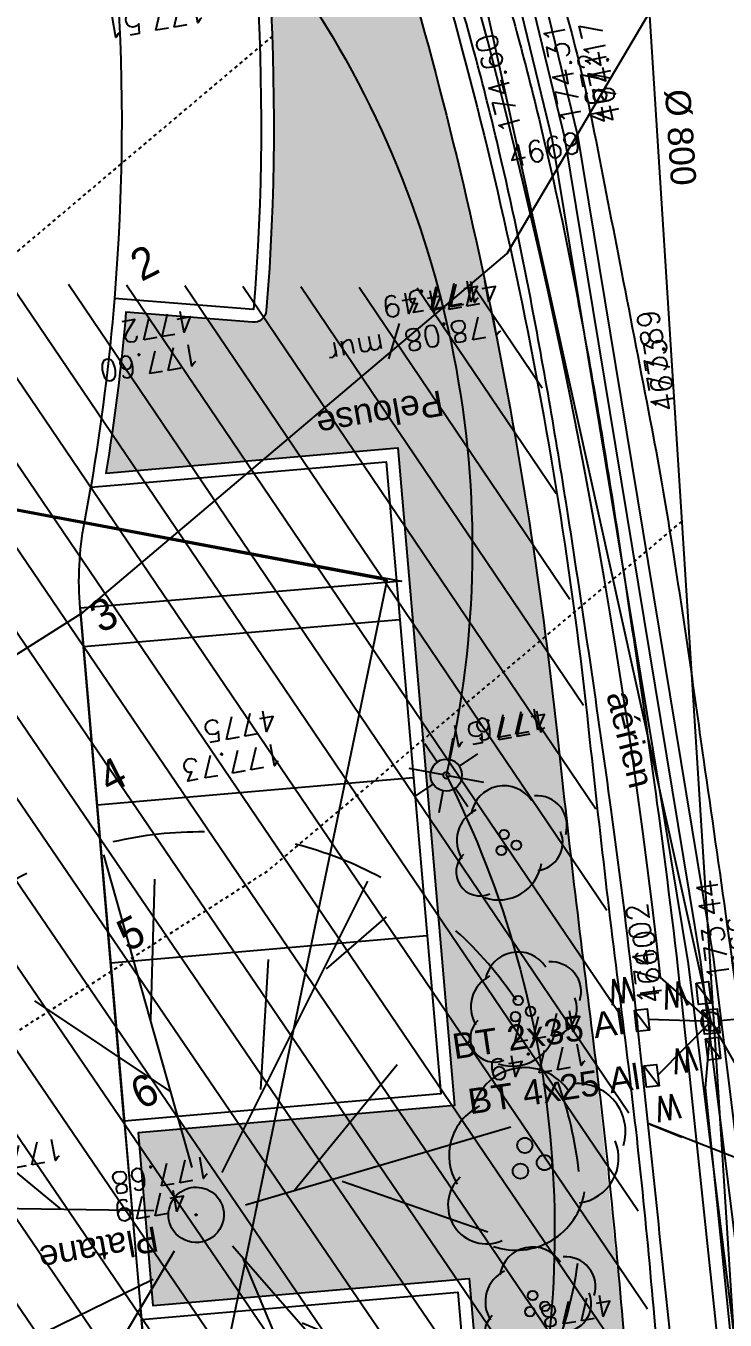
# Model space of a CAD drawing. Extents: x -2313930 to 3286427, y -3858277 to 2572692.
# Drawn here: x 7930 to 9031, y 4413 to 6452 of the extents above; entities that cross this region are included whole.
import ezdxf
from ezdxf.enums import TextEntityAlignment as Align
from ezdxf.lldxf.tags import DXFTag

# ---------------------------------------------------------------- set-up
doc = ezdxf.new("R2010")
doc.units = 0
doc.linetypes.add('STYLE_01', pattern=[0.41664, 0.20828, -0.20836])
for name, color, linetype, lineweight in [('_GAZELEC-RESERVATION 2', 132, 'Continuous', 18), ('Fond topo - P', 252, 'Continuous', 50), ('Fond topo - VOI', 252, 'Continuous', 25)]:
    doc.layers.add(name, color=color, linetype=linetype, lineweight=lineweight)
for name, color, linetype in [('AEP_SSL', 252, 'Continuous'), ('CAB_SSL', 252, 'Continuous'), ('DWG_280-140115-P - ALTEA-CANA', 252, 'Continuous'), ('EDF_SSL', 252, 'Texte-Electricite'), ('Fond topo - ALIGNEMENT_TXT', 252, 'Continuous'), ('Fond topo - CLO_MUR', 252, 'Continuous'), ('Fond topo - EDF', 252, 'Continuous'), ('Fond topo - EDF_TXT', 252, 'Continuous'), ('Fond topo - VEG', 252, 'Continuous'), ('Fond topo - VEG_TXT', 252, 'Continuous'), ('Fond topo - VEG_TXT_ESSENCE', 252, 'Continuous'), ('Fond topo - Z_500', 252, 'Continuous'), ('prlm-VRD', 2, 'Continuous'), ('SA - arbuste', 252, 'Continuous'), ('SA - bordure', 252, 'Continuous'), ('SA - bât D', 252, 'Continuous'), ('SA - CAB-réso', 252, 'Continuous'), ('SA - couvre sol', 252, 'Continuous'), ('SA - ECL-réso', 252, 'Eclairage public'), ('SA - enrobé', 252, 'Continuous'), ('SA - EVMV', 252, 'Continuous'), ('SA - limite revêtement', 252, 'Continuous'), ('SA - marquage au sol', 252, 'Continuous'), ('TELECOM_SSL', 252, 'Texte-Telecom'), ('UNITAIRE SSL', 252, 'UNITAIRE')]:
    doc.layers.add(name, color=color, linetype=linetype)
for name, color, linetype, plot in [('Fond topo - N', 252, 'Continuous', False), ('Fond topo - NCACHE', 252, 'Continuous', False), ('Fond topo - ZCACHE', 252, 'Continuous', False)]:
    doc.layers.add(name, color=color, linetype=linetype, plot=plot)
doc.styles.add('2000_ARIAL', font='arial.ttf', dxfattribs={"height": 0.400000006})
doc.styles.add('Arial', font='arial.ttf')
doc.styles.add('Lignes', font='arial.ttf', dxfattribs={"height": 0.35})
doc.styles.add('SIMPLEX', font='simplex_.ttf', dxfattribs={"height": 1.25})
doc.styles.add('TP-C_Autocad_Standard', font='simplex_.ttf', dxfattribs={"height": 1})
doc.styles.add('Tronçons', font='arial.ttf', dxfattribs={"height": 0.25})
tags = doc.linetypes.add('Eclairage public', pattern='A,5,-0.25,["ECL",Lignes,S=1,R=0,X=0,Y=-0.18],-1.25', length=6.5).pattern_tags.tags
tags[15:16] = [DXFTag(74, 4), DXFTag(75, 0), DXFTag(340, '0'), DXFTag(46, 0.0), DXFTag(50, 0.0), DXFTag(44, 0.0), DXFTag(45, 0.0)]
tags[4:5] = [DXFTag(74, 4), DXFTag(75, 0), DXFTag(340, '0'), DXFTag(46, 0.0), DXFTag(50, 0.0), DXFTag(44, 0.0), DXFTag(45, 0.0)]
tags = doc.linetypes.add('L16', pattern=[0.37500001490116125, 0.300000011920929, -0.07500000298023224]).pattern_tags.tags
tags[6:7] = [DXFTag(74, 4), DXFTag(75, 0), DXFTag(340, '0'), DXFTag(46, 0.0), DXFTag(50, 0.0), DXFTag(44, 0.0), DXFTag(45, 0.0)]
tags[4:5] = [DXFTag(74, 4), DXFTag(75, 0), DXFTag(340, '0'), DXFTag(46, 0.0), DXFTag(50, 0.0), DXFTag(44, 0.0), DXFTag(45, 0.0)]
tags = doc.linetypes.add('Texte-BT', pattern='A,5,-0.25,["BT",Lignes,S=1,R=0,X=0,Y=-0.18],-1.25', length=6.5).pattern_tags.tags
tags[15:16] = [DXFTag(74, 4), DXFTag(75, 0), DXFTag(340, '0'), DXFTag(46, 0.0), DXFTag(50, 0.0), DXFTag(44, 0.0), DXFTag(45, 0.0)]
tags[4:5] = [DXFTag(74, 4), DXFTag(75, 0), DXFTag(340, '0'), DXFTag(46, 0.0), DXFTag(50, 0.0), DXFTag(44, 0.0), DXFTag(45, 0.0)]
tags = doc.linetypes.add('Texte-Electricite', pattern='A,5,-0.25,["ELEC",Lignes,S=1,R=0,X=0,Y=-0.18],-1.25', length=6.5).pattern_tags.tags
tags[15:16] = [DXFTag(74, 4), DXFTag(75, 0), DXFTag(340, '0'), DXFTag(46, 0.0), DXFTag(50, 0.0), DXFTag(44, 0.0), DXFTag(45, 0.0)]
tags[4:5] = [DXFTag(74, 4), DXFTag(75, 0), DXFTag(340, '0'), DXFTag(46, 0.0), DXFTag(50, 0.0), DXFTag(44, 0.0), DXFTag(45, 0.0)]
tags = doc.linetypes.add('Texte-Telecom', pattern='A,5,-0.25,["TEL",Lignes,S=1,R=0,X=0,Y=-0.18],-1.25', length=6.5).pattern_tags.tags
tags[15:16] = [DXFTag(74, 4), DXFTag(75, 0), DXFTag(340, '0'), DXFTag(46, 0.0), DXFTag(50, 0.0), DXFTag(44, 0.0), DXFTag(45, 0.0)]
tags[4:5] = [DXFTag(74, 4), DXFTag(75, 0), DXFTag(340, '0'), DXFTag(46, 0.0), DXFTag(50, 0.0), DXFTag(44, 0.0), DXFTag(45, 0.0)]
tags = doc.linetypes.add('UNITAIRE', pattern='A,0.25,-0.2000000029802322,0,-0.2000000029802322,0.25,-0.300000011920929,["UNI",TP-C_Autocad_Standard,S=0.1500000059604645,R=0,X=-0.1,Y=-0.05],-0.449999988079071', length=1.650000095367432).pattern_tags.tags
tags[23:24] = [DXFTag(74, 4), DXFTag(75, 0), DXFTag(340, '0'), DXFTag(46, 0.0), DXFTag(50, 0.0), DXFTag(44, 0.0), DXFTag(45, 0.0)]
tags[12:13] = [DXFTag(74, 4), DXFTag(75, 0), DXFTag(340, '0'), DXFTag(46, 0.0), DXFTag(50, 0.0), DXFTag(44, 0.0), DXFTag(45, 0.0)]
tags[10:11] = [DXFTag(74, 4), DXFTag(75, 0), DXFTag(340, '0'), DXFTag(46, 0.0), DXFTag(50, 0.0), DXFTag(44, 0.0), DXFTag(45, 0.0)]
tags[8:9] = [DXFTag(74, 4), DXFTag(75, 0), DXFTag(340, '0'), DXFTag(46, 0.0), DXFTag(50, 0.0), DXFTag(44, 0.0), DXFTag(45, 0.0)]
tags[6:7] = [DXFTag(74, 4), DXFTag(75, 0), DXFTag(340, '0'), DXFTag(46, 0.0), DXFTag(50, 0.0), DXFTag(44, 0.0), DXFTag(45, 0.0)]
tags[4:5] = [DXFTag(74, 4), DXFTag(75, 0), DXFTag(340, '0'), DXFTag(46, 0.0), DXFTag(50, 0.0), DXFTag(44, 0.0), DXFTag(45, 0.0)]

# ---------------------------------------------------------------- blocks, each defined once
blk = doc.blocks.new('Candélabre', base_point=(-13.42592592600001, -9.391534390999993))
for points in [[(-13.67592592600001, -9.391534390999993, -1), (-13.17592592600001, -9.391534390999993), (-13.37592592600001, -9.391534390999993, 1), (-13.475925926, -9.391534390999993)], [(-13.67592592600001, -9.391534390999993, -1), (-13.17592592600001, -9.391534390999993), (-13.37592592600001, -9.391534390999993, 1), (-13.475925926, -9.391534390999993)], [(-13.67592592600001, -9.391534390999993), (-13.475925926, -9.391534390999993, 1), (-13.37592592600001, -9.391534390999993), (-13.17592592600001, -9.391534390999993, -1)], [(-13.67592592600001, -9.391534390999993), (-13.475925926, -9.391534390999993, 1), (-13.37592592600001, -9.391534390999993), (-13.17592592600001, -9.391534390999993, -1)]]:
    blk.add_hatch(color=250).paths.add_polyline_path(points)
at = {"linetype": 'Continuous', "flags": 128}
for points in [[(-13.60270262100001, -9.214757695999992), (-13.850189994, -8.967270322999994)], [(-13.42592592600001, -9.141534390999993), (-13.42592592600001, -8.791534391999988)], [(-13.24914923200001, -9.214757696999996), (-13.001661857, -8.96727032199999)], [(-14.02592592600001, -9.391534390999993), (-13.67592592600001, -9.391534390999993)], [(-13.85018999600001, -9.815798461), (-13.60270262200001, -9.568311086999998)], [(-13.00166185800001, -9.815798458999993), (-13.249149231, -9.568311085999994)], [(-13.17592592600001, -9.391534390999993), (-12.825925927, -9.391534390999993)], [(-13.42592592600001, -9.991534390999988), (-13.42592592600001, -9.641534390999993)]]:
    blk.add_lwpolyline(points, dxfattribs=at)
for points in [[(-13.67592592600001, -9.391534390999993), (-13.475925926, -9.391534390999993, -1), (-13.37592592600001, -9.391534390999993), (-13.17592592600001, -9.391534390999993, 1)], [(-13.67592592600001, -9.391534390999993), (-13.475925926, -9.391534390999993, 1), (-13.37592592600001, -9.391534390999993), (-13.17592592600001, -9.391534390999993, -1)]]:
    blk.add_lwpolyline(points, format="xyb", close=True, dxfattribs=at)
blk = doc.blocks.new('EDF10')
at = {"ltscale": 2, "flags": 128}
blk.add_lwpolyline([(-0.5, -0.5), (-0.5, 0.5), (0.5, 0.5), (0.5, -0.5)], close=True, dxfattribs=at)
blk.add_lwpolyline([(-0.5, -0.5), (0.5, 0.5)], dxfattribs=at)
blk = doc.blocks.new('EDF01')
at = {"ltscale": 2}
for p, q in [((0, 1.535431), (0, 2.5)), ((0, 0.15), (0, 0.9586370000000001))]:
    blk.add_line(p, q, dxfattribs=at)
at = {"ltscale": 2, "flags": 128}
blk.add_lwpolyline([(0.875, 2.95), (0.875, 2.75), (-0.875, 2.25), (-0.875, 2.05)], dxfattribs=at)
at = {"ltscale": 2}
blk.add_circle((0, 0), 0.15, dxfattribs=at)
at = {"style": 'SIMPLEX'}
blk.add_text('W', height=0.4, dxfattribs=at).set_placement((-0.006412, 1.205075), align=Align.MIDDLE_CENTER)
blk = doc.blocks.new('EDF99')
at = {"style": 'SIMPLEX'}
blk.add_text('W', height=0.4, dxfattribs=at).set_placement((0, 0), align=Align.MIDDLE_CENTER)
blk = doc.blocks.new('PTOPO')
at = {"layer": 'Fond topo - NCACHE', "style": 'SIMPLEX'}
blk.add_attdef('MAT', text='', height=0.34, dxfattribs=at).set_placement((0.09999999986030161, -0.09999999962747097), align=Align.TOP_LEFT)
at = {"layer": 'Fond topo - ZCACHE', "style": 'SIMPLEX'}
blk.add_attdef('ALT', (0.09999999986030161, 0.09999999962747097), '', height=0.34, dxfattribs=at)
blk = doc.blocks.new('VEG14')
at = {"ltscale": 2, "flags": 128}
for points in [[(0.5, 0, -1), (-0.5, 0, -1)], [(0.016, 0, -1), (-0.016, 0, -1)]]:
    blk.add_lwpolyline(points, format="xyb", close=True, dxfattribs=at)
blk = doc.blocks.new('VEG12')
at = {"ltscale": 2}
for p, q in [((0.01815258799999997, 0.057406781), (0.100441039, 0.47293725)), ((0.05749608, 0.253444298), (0.145517598, 0.414706841)), ((0.037902722, 0.15845596), (-0.06593155700000003, 0.344147082)), ((-0.158788295, 0.086017079), (-0.245985314, 0.284587218)), ((0.04981112299999996, 0.033821695), (0.391570728, 0.285894318)), ((0.143890955, 0.107467204), (0.230033352, 0.253971609)), ((0.2917471699999999, 0.208620217), (0.392372872, 0.233301274)), ((-0.05229389700000003, 0.02983962500000001), (-0.383643778, 0.204631851)), ((-0.25001839, 0.135126714), (-0.3755999820000001, 0.091127132)), ((0.122915307, -0.02992704099999999), (0.317230371, 0.05540147100000001)), ((-0.05265807700000003, -0.029192154), (-0.412380265, -0.256628677)), ((0.057557527, -0.01766878999999999), (0.411943876, -0.08413611500000001)), ((-0.09359106700000003, -0.049762263), (-0.2956446150000001, -0.04653133200000001)), ((0.184132294, -0.04763066399999999), (0.323120213, -0.192805613)), ((0.01825986499999999, -0.057372749), (0.107637982, -0.4128258760000001)), ((0.02259491799999996, -0.07955337300000001), (0.001649748999999978, -0.36183712)), ((-0.151821475, -0.09483882200000002), (-0.2999525240000001, -0.315936062)), ((0.05371548199999998, -0.188497704), (0.197263789, -0.356749422))]:
    blk.add_line(p, q, dxfattribs=at)
for start, end in [(90, 103.8461539085843), (62.30769199853572, 76.15384597947835), (117.6923078993823, 131.5384619204946), (34.61538499867542, 48.46153799321151), (145.3846149358338, 159.2307690506909), (6.923076979206323, 20.76923090842763), (173.0769230068974, 186.9230769931026), (339.2307689837768, 353.0769230207937), (200.7692310571047, 214.6153850641662), (311.5384620067885, 325.3846150013246), (228.4615380795054, 242.3076921006177), (283.8461540205217, 297.6923080014643), (256.1538460914157, 270)]:
    blk.add_arc((0, 0), 0.496982058, start, end, dxfattribs=at)
blk = doc.blocks.new('A$C1F970F0F')
at = {"layer": 'SA - couvre sol'}
h = blk.add_hatch(dxfattribs=at)
h.set_pattern_fill('PELOUSE6', color=256, scale=20.0000003, angle=-10.72360141139323, style=0, pattern_type=2)
h.set_pattern_definition([(349.2763985886067, (-277130161.1279894, -473864756.7787022), (22.32856350872324, 117.9043497231417), [37.5000005625, -202.5000030375]), (79.27639858860677, (-277130147.3110734, -473864759.3953308), (-235.8086994462835, 44.65712701744649), [15.000000225, -105.000001575]), (79.27639858860677, (-277130138.0997961, -473864761.1397498), (-235.8086994462835, 44.65712701744649), [15.000000225, -105.000001575]), (79.27639858860677, (-277130142.7054347, -473864760.2675403), (-235.8086994462835, 44.65712701744649), [18.75000028125, -101.25000151875]), (112.9664661186067, (-277130151.916716, -473864758.5231205), (-191.1515722884832, 280.4658259369293), [12.00000018, -420.7461593111922]), (45.58633105860677, (-277130133.4941673, -473864762.0119574), (22.32856353476547, 117.9043498154048), [12.00000018, -420.7461593111923]), (45.58633105860677, (-277130124.2828801, -473864763.7563783), (22.32856353476547, 117.9043498154048), [26.00000039, -406.6661590999923]), (112.9664661186067, (-277130161.1279894, -473864756.7787022), (-191.1515722884832, 280.4658259369293), [26.00000039, -406.6661590999922]), (349.2763985886067, (-277130073.3609553, -473864750.4999832), (22.32856350872324, 117.9043497231417), [44.42455106636825, -195.5754525336318]), (349.2763985886067, (-277130085.1249766, -473864728.4255323), (22.32856350872324, 117.9043497231417), [82.81008944215131, -56.09585564143782, 43.07431864611476, -58.01973967029608]), (349.2763985886067, (-277130096.7337571, -473864706.3804808), (22.32856350872324, 117.9043497231417), [119.4799495921992, -46.28746189431191, 29.47870124218051, -44.75389087130835]), (349.2763985886067, (-277130108.4191755, -473864684.3209158), (22.32856350872324, 117.9043497231417), [100.4611429069171, -139.5388606930829]), (349.2763985886067, (-277130104.5097786, -473864665.2146754), (22.32856350872324, 117.9043497231417), [65.56973938354608, -174.4302642164539])])
edge = h.paths.add_edge_path()
edge.add_line((7646.833733000393, 9004.239187634612), (7477.034909394343, 8929.894142197196))
edge.add_arc((7434.696929002223, 9026.329550800418), 105.3199535518038, 248.6552803840878, 293.7028870098457, ccw=False)
edge.add_line((7396.362750401272, 8928.233764092513), (7340.429076437112, 8871.198932294612))
edge.add_arc((7468.942843810095, 8745.1663500336), 180.0000005438222, 135.5584717013493, 219.3767829141741)
edge.add_arc((4686.176288028108, 6461.26392506193), 3419.999998216231, 12.585048785930383, 39.37678309475541, ccw=False)
edge.add_line((8024.006178657112, 7206.442835890936), (8219.509561664872, 7248.890723525209))
edge.add_arc((8223.753109693258, 7229.346100284074), 19.99999993767855, 12.249983647925774, 102.24998416524511, ccw=False)
edge.add_arc((4686.176201344639, 6461.263923183918), 3640.000084590873, -4.615344787991717, 12.24998357604062, ccw=False)
edge.add_arc((8294.437943437548, 6169.977445866316), 20.00000014751522, -94.6153446132571, -4.615344959063975, ccw=False)
edge.add_line((8292.82862597217, 6150.04229846682), (8093.418862683157, 6166.140179817832))
edge.add_arc((4686.175363890326, 6461.264035144361), 3420.000928369583, -9.235443775684189, -4.9504103777057935, ccw=False)
edge.add_line((8061.843408481891, 5912.381895936595), (8521.34448288443, 5951.967918737956))
edge.add_line((8521.34448288443, 5951.967918737956), (8610.609832601514, 4915.805915142612))
edge.add_line((8610.609832601513, 4915.805915142613), (8112.455023229381, 4872.889881516216))
edge.add_line((8112.455023229382, 4872.889881516216), (8135.919816270769, 4600.518498862564))
edge.add_line((8135.919816270769, 4600.518498862564), (8634.074625419682, 4643.434532436447))
edge.add_line((8634.074625419682, 4643.434532436448), (8744.797991940773, 3358.19512460702))
edge.add_line((8744.797991940773, 3358.195124607019), (8246.754370085053, 3315.288669890853))
edge.add_line((8246.754370085053, 3315.288669890853), (8265.505759157297, 3110.932708469081))
edge.add_line((8265.505759157297, 3110.932708469081), (8762.178919040502, 3156.443199355649))
edge.add_line((8762.178919040503, 3156.443199355648), (8787.07957847176, 2867.404761880945))
edge.add_line((8787.07957847176, 2867.404761880946), (8288.924769134286, 2824.48872843756))
edge.add_line((8288.924769134286, 2824.48872843756), (8303.969088563064, 2649.859355084878))
edge.add_line((8303.969088563066, 2649.859355084878), (8345.097518516532, 2658.459544537745))
edge.add_line((8345.097518516532, 2658.459544537744), (8336.330575091022, 2700.556345111646))
edge.add_line((8336.330575091022, 2700.556345111646), (9020.027266334513, 2842.897281088713))
edge.add_line((9020.027266334513, 2842.897281088713), (8947.20038422563, 3719.594510961972))
edge.add_line((8947.20038422563, 3719.594510961972), (8931.509215578299, 3908.486354448317))
edge.add_line((8931.509215578299, 3908.486354448317), (8875.194980365228, 4578.069331261042))
edge.add_line((8875.194980365228, 4578.069331261042), (8827.905410799856, 5026.715447751275))
edge.add_line((8827.905410799856, 5026.715447751276), (8772.223263227552, 5502.243613790299))
edge.add_arc((1776.092496253554, 4752.857531580154), 7036.151306560315, 6.113889428418106, 17.84258743998169)
edge.add_line((8473.81835812193, 6908.75490576587), (8366.257456928231, 7197.474337847268))
edge.add_line((8366.257456928231, 7197.474337847267), (7657.937547416321, 8986.453584762252))
edge.add_line((7657.937547416321, 8986.453584762254), (7654.260125354509, 8985.031741399463))
edge.add_line((7654.260125354508, 8985.031741399462), (7646.833733000392, 9004.23918763461))
at = {"layer": 'SA - EVMV'}
h = blk.add_hatch(dxfattribs=at)
h.set_pattern_fill('_USER', color=256, scale=74.99999999999999, angle=-55.72360141139323, style=0, pattern_type=0)
h.set_pattern_definition([(304.2763985886068, (-277130161.1279894, -473864756.7787022), (61.97477650275113, 42.238928459823), [])])
h.paths.add_polyline_path([(6137.262643169798, 3161.503242351281), (5258.989506963931, 4651.014984356799), (5823.535050065982, 5411.828376675677), (6009.896409179055, 5810.580329425578), (6042.353956317322, 6037.937811191567), (5791.842057863324, 7412.226220178691), (5768.869517604411, 9187.383885517163), (6965.043931057882, 9781.279833201925), (7125.730307530321, 8202.475428701919), (7356.548247893039, 6578.483473019976), (7421.051285208732, 6215.102708379585), (8728.798868082513, 6201.995811803044), (8825.59209412568, 5455.189202343771), (8884.907463838514, 4910.231636065007), (8937.364138919358, 4349.844162727043), (8990.109761245629, 3720.436779551583), (8238.933497559277, 3575.005023445903)])
at = {"layer": 'AEP_SSL', "elevation": 9.999999999999998e-08, "flags": 128}
blk.add_lwpolyline([(-2009.46431272992, 953.3121996921549), (-1974.130445357614, -2549.104167440536), (-1760.191604675106, -3033.974676226209), (-1600.127185498399, -3169.916464212493), (-1007.958216168089, -3359.143878629571), (-742.7402135561805, -3373.227271705965), (185.7644486929067, -3466.149391532337), (1457.680139553027, -3407.246855666408), (3098.737656271729, -3442.411852942929), (4165.909978031491, -3426.731274088185), (4366.116630586753, -3387.312489108264), (5044.428961021786, -3091.927656257742), (5412.289028469191, -2796.609514369696), (5536.700633028197, -2598.110987192279), (5703.441363650248, 1048.232751273365), (5867.406317671058, 3278.047774201862), (6182.748241543506, 4434.064793799239), (6284.146511390897, 4550.427419959863), (6475.981668657886, 4711.41474985716), (8025.350887839351, 5692.826034684554), (8693.398131395103, 6258.370148193826), (10978.7345952306, 10130.53863316135)], dxfattribs=at)
at = {"layer": 'CAB_SSL', "elevation": 9.999999999999998e-08, "flags": 128}
blk.add_lwpolyline([(6357.382244577097, 13665.38073194157), (7167.913824917828, 10363.14942354549), (8524.013620640386, 7263.625340563319), (9014.566115532376, 5048.241415424802), (9331.65736662798, 4494.516644608388), (9609.924565656824, 1526.374867392593)], dxfattribs=at)
at = {"layer": 'DWG_280-140115-P - ALTEA-CANA', "linetype": 'STYLE_01', "ltscale": 25, "elevation": 9.999999999999998e-08, "flags": 128}
for points in [[(6157.431858122885, 5101.598669163901), (7110.772642211413, 5700.162566713818), (7721.64406765443, 6091.918632507646), (8325.013751331355, 6601.467358815867)], [(6691.563574447015, 4258.773226266023), (7646.571502395369, 4855.803307069168), (8316.716457966017, 5285.571897289529), (8970.22158409534, 5837.460256469487)]]:
    blk.add_lwpolyline(points, dxfattribs=at)
at = {"layer": 'EDF_SSL', "linetype": 'Texte-BT', "elevation": 9.999999999999998e-08, "flags": 128}
for points in [[(9014.391443388984, 5048.116820056749), (8915.893897725327, 5051.457735837525)], [(9014.566115532376, 5048.241415424802), (8930.792790675452, 4963.782187226226)], [(9014.391443388984, 5048.116820056749), (9005.52930493066, 4943.498477160084), (9334.096403624797, 1722.102093584819)]]:
    blk.add_lwpolyline(points, dxfattribs=at)
at = {"layer": 'Fond topo - ALIGNEMENT_TXT', "ltscale": 2, "flags": 128}
for points in [[(9233.291899513777, 3965.073024552474), (9133.855847702715, 4801.748985422052), (8915.513912778617, 4887.525861941876)], [(8915.513912778617, 4887.525861941876), (8968.733403258735, 4865.942942851856)]]:
    blk.add_lwpolyline(points, dxfattribs=at)
at = {"layer": 'Fond topo - CLO_MUR', "ltscale": 2, "flags": 128}
for points in [[(7704.479360740801, 9004.725410312763), (7890.729045339652, 8530.312057839654), (8115.455379568418, 7961.560565646816), (8412.913018683557, 7215.462729028824), (8521.066426186046, 6925.152866816355, -0.05126087498175574), (8821.93887091529, 5507.568869198057, 0.004928567174635756), (8877.50638213524, 5033.019703958378, -0.01070257213543329), (8925.020301420172, 4582.245141237843), (8981.335464558413, 3912.651155894359), (9069.429617869233, 2852.165001627135)], [(7657.937547416321, 8986.453584762254), (7844.207263381278, 8511.989208482148), (8068.98201355978, 7943.115181745586), (8366.257456928231, 7197.474337847267), (8473.81835812193, 6908.75490576587, -0.05122082305910179), (8772.22326322755, 5502.243613790299, 0.004928567095368873), (8827.905410799856, 5026.715447751276, -0.01070257210499887), (8875.194977716645, 4578.06936294775), (8931.509215578299, 3908.486354448317), (9020.027266334513, 2842.897281088713)], [(9099.503661256442, 2857.806794675994), (9029.768841556068, 3674.135096516212, 0.002425562910648584), (8983.710465702206, 4214.184040082197, 0.003712242064006256), (8949.286593993262, 4566.656524031377, 6.456692749373129e-05), (8899.637225229711, 5038.181076498351, 0.001219712953851071), (8896.944855445985, 5063.135108859778, 0.006587350988445454), (8857.436212019315, 5382.482512331833, 0.004535956055060247), (8789.759041915275, 5844.853771577722, 0.008373546982798897), (8730.729712814556, 6186.365016694012, 0.01144280291853754), (8677.662638081798, 6434.381476339512, 0.007519788581091132), (8640.322305674863, 6581.408118145886, 0.008745650595407196), (8604.120482952056, 6706.717681165753, 0.009313419861410795), (8596.326318414738, 6730.447047271801, 0.0004915250826251473), (8439.867992029833, 7177.050549144014, 0.01093553292572849), (8329.567755130352, 7470.247039018259, 0.007040721940409205), (8142.006759480114, 7919.151573156228)]]:
    blk.add_lwpolyline(points, format="xyb", dxfattribs=at)
for points in [[(9293.901573939202, 2053.012399911413), (9145.92158562188, 3735.336112174682), (9047.596707488077, 4585.171131491604), (8979.14970376109, 5139.184652497169), (8764.994147217849, 6436.837372900195), (8694.629676073428, 6727.43318326013), (8563.172449189697, 7120.169666674764)], [(8601.103958370422, 7132.866146903573), (8733.103864304598, 6738.508376501571), (8804.219186214588, 6444.811653562439), (9018.615865929203, 5145.697872519155), (9087.331641534867, 4589.768415002626), (9185.71962314218, 3739.387983717394), (9333.747721096257, 2056.517333270424), (9373.804383247696, 1726.926650755636)]]:
    blk.add_lwpolyline(points, dxfattribs=at)
at = {"layer": 'Fond topo - CLO_MUR', "linetype": 'L16', "ltscale": 2, "flags": 128}
blk.add_lwpolyline([(9313.824647497626, 2054.764866547332), (9165.820604393468, 3737.362047943871), (9067.464174520137, 4587.469773292867), (8998.882784879805, 5142.441262691174), (8784.606666707554, 6440.824513185565), (8713.866770131823, 6732.970779891681), (8582.138203759956, 7126.517906745582)], dxfattribs=at)
at = {"layer": 'Fond topo - VOI', "ltscale": 2, "flags": 128}
blk.add_lwpolyline([(7448.450433764484, 9217.432711513125), (7539.169354248895, 9254.021201034155, -0.411890888850125), (7824.22231697097, 9137.887069298855), (8287.770111103759, 7988.350156011345), (8696.41221682632, 6949.435703785932, -0.009319693279761941), (8789.439244110767, 6627.154401508205, -0.01707772057230449), (8830.86356864756, 6448.808012521618, -0.000554527928286707), (8873.68187850096, 6229.667676407851, -0.0005180132443277144), (8919.015206144883, 5994.98200582825, -0.00859422759592498), (8952.762000990348, 5801.39796927215, -0.004910682200987315), (9002.649081868538, 5461.150324703362, -0.001414814898365252), (9039.816559474872, 5201.623733881948, -0.003197382407561027), (9055.202987608423, 5086.637645854155, -5.007487638658802e-05), (9076.914827375647, 4915.954698811935, -2.710702401842055e-05), (9116.97421439334, 4600.645434950908, -0.003004064802647913), (9148.450255532847, 4340.281352213291, -0.001786606044778537), (9197.178037105623, 3902.011113522749), (9362.085816023537, 2037.254320594023), (9378.303941611852, 1858.888859066608)], format="xyb", dxfattribs=at)
at = {"layer": 'SA - arbuste'}
for centre in [(8688.83269318166, 5342.976728355251), (8684.48943324906, 5317.616958463243), (8708.12567013877, 5326.002236406781), (8711.063780682673, 5081.205054345108), (8706.720520750074, 5055.845284453099), (8730.356757639784, 5064.230562396637), (8733.868676858674, 4616.397406823975), (8729.525416926075, 4591.037636931967), (8753.161653815785, 4599.422914875504)]:
    blk.add_circle(centre, 7.5, dxfattribs=at)
at = {"layer": 'SA - arbuste', "ltscale": 1.600000023841858}
for centre in [(8721.50118878706, 4853.005515611428), (8752.369951880588, 4825.846328444169), (8714.551972822945, 4812.429883854714)]:
    blk.add_circle(centre, 12, dxfattribs=at)
at = {"layer": 'SA - arbuste', "ltscale": 0.800000011920929}
for centre, radius, start, end in [((8688.692821296974, 5367.47113628286), 52.09335999999999, 32.9049446683259, 171.1222224813845), ((8740.700358010483, 5356.75658685702), 47.1596, 342.9842597590838, 94.63470455183064), ((8668.196530245292, 5333.163284716848), 53.97568, 116.324862448247, 211.8320555073776), ((8736.533877642918, 5330.502799459258), 44.59584, 277.8831336434853, 22.28760147896251), ((8651.092422687312, 5283.930316155587), 37.90984, 133.2696686351559, 293.7521367712873), ((8680.131430346159, 5308.166809049154), 68.40896, 251.0377365793105, 350.7437825594993), ((8710.923908775112, 5105.699462277049), 52.09335999999999, 32.9049446683259, 171.1222226947237), ((8762.931445511496, 5094.984912846876), 47.1596, 342.9842592756738, 94.63470461757107), ((8690.427617746305, 5071.391610706703), 53.97568, 116.3248625983236, 211.8320556568809), ((8758.764965143931, 5068.731125449114), 44.59584, 277.883133562608, 22.28760147896251), ((8673.323510188327, 5022.158642145443), 37.90984, 133.2696683756754, 293.7521367712873), ((8702.362517847172, 5046.39513503901), 68.40896, 251.0377366265051, 350.7437823991756), ((8721.277393751045, 4892.196568337403), 83.34937599999999, 32.90494467775616, 171.1222224813845), ((8804.489452490303, 4875.053289218589), 75.45535999999998, 342.9842594908044, 94.63470465565169), ((8688.483328061422, 4837.304005795179), 86.361088, 116.3248625443805, 211.8320554885289), ((8797.82308391717, 4833.047229436207), 71.35334399999999, 277.8831336048598, 22.28760158997392), ((8661.116755987094, 4758.531256169501), 60.65574399999999, 133.2696687605748, 293.7521366862964), ((8707.579168210192, 4797.309644710302), 109.454336, 251.0377365793105, 350.7437826127198), ((8733.728804973991, 4640.891814751584), 52.09335999999999, 32.9049446683259, 171.1222224813845), ((8785.736341687498, 4630.177265325743), 47.1596, 342.9842597590838, 94.63470455183064), ((8713.232513922307, 4606.583963185572), 53.97568, 116.324862448247, 211.8320555073776), ((8781.569861319933, 4603.923477927981), 44.59584, 277.8831336434853, 22.28760147896251), ((8696.128406364329, 4557.35099462431), 37.90984, 133.2696686351559, 293.7521367712873)]:
    blk.add_arc(centre, radius, start, end, dxfattribs=at)
at = {"layer": 'SA - bordure', "elevation": 9.999999999999998e-08, "flags": 128}
for points in [[(7377.912303133283, 8937.40151477274), (7326.935044620447, 8885.998822022075, 0.3845585408183712), (7314.344701010286, 8618.282882064921, -0.1189188540116698), (8008.762250838065, 7182.667072578358), (8223.753109561545, 7229.346100214229, -0.07372200130540935), (8294.437943580353, 6169.977445744485), (8075.151323516688, 6187.679939009729, -0.02205204452703436), (8037.882685746923, 5890.243598312279), (8503.13493187769, 5930.325084689469), (8588.966998930831, 4934.01546626738), (8090.812189541371, 4891.099432549477), (8117.710265218964, 4578.875665201762), (8615.865074373425, 4621.791698679806), (8723.15515827564, 3376.404675635948), (8225.000348897962, 3333.488642105389), (8247.416687791472, 3089.191408542678), (8743.978728049058, 3134.691717514314), (8765.436744783749, 2885.614312914206), (8267.281935446275, 2842.698279470821), (8284.250231979246, 2645.736029715545)], [(7392.113082992906, 8923.318267660961), (7341.13582448007, 8871.915574910294, 0.3845585402556451), (7329.804515241603, 8630.971228842569, -0.1174364388792178), (8024.006177272055, 7206.44283558451), (8219.509561664872, 7248.890723525209, -0.414213566390127), (8243.29773292261, 7233.589648125115, -0.07372200136814289), (8314.373090861136, 6168.368128277893, -0.4142135693190591), (8292.82862597217, 6150.04229846682), (8093.418862683158, 6166.140179817832, -0.01869916432319161), (8061.843408481891, 5912.381895936595), (8521.34448288443, 5951.967918737956), (8610.609832601513, 4915.805915142613), (8112.455023229382, 4872.889881516216), (8135.919816270769, 4600.518498862564), (8634.074625419682, 4643.434532436448), (8744.797991940773, 3358.195124607019), (8246.754370085053, 3315.288669890853), (8265.505759157297, 3110.932708469081), (8762.178919040503, 3156.443199355648), (8787.07957847176, 2867.404761880946), (8288.924769134286, 2824.48872843756), (8304.176424340489, 2647.452670983562)]]:
    blk.add_lwpolyline(points, format="xyb", dxfattribs=at)
at = {"layer": 'SA - CAB-réso', "elevation": 9.999999999999998e-08, "flags": 128}
blk.add_lwpolyline([(9014.566115532376, 5048.241415424802), (8935.120619844252, 5117.710327440671, 0.09087497859259484), (7884.217388677309, 8639.080483669284), (7390.957962306487, 8489.118687360493), (6744.657857395806, 8309.685335149781), (5510.16022878775, 8004.412141119001, -0.2977231239250334), (5322.276951186663, 8053.934497477404), (4664.375473358868, 8848.007762671477), (4607.934646767239, 8916.130654775085, -0.05564552141704502), (4601.847878495041, 8925.4066386004, -0.366069999527649), (4649.300719062125, 9125.990703585443, -0.04315299786015206), (4656.642997819594, 9130.496374459515), (5002.349724613518, 9303.567502575448)], format="xyb", dxfattribs=at)
at = {"layer": 'SA - ECL-réso', "ltscale": 0.75, "elevation": 9.999999999999998e-08, "flags": 128}
blk.add_lwpolyline([(6079.62296544096, 7441.030052417758, -0.3688612105616934), (6913.385655810405, 8301.411355391892, -0.2546205328853831), (7642.34312649104, 8261.403504809092, -0.3073365536668565), (7868.785195376819, 7813.239566180241), (7870.647024769974, 7808.418928214736, -0.2495718796976199), (8349.543965804514, 6710.082718887611), (8349.52215911393, 6706.768986087925, -0.2136977009206384), (8597.694043863183, 5436.308932903066, -0.1946918286475566), (8695.712197281699, 4241.317790546431, -0.1897251175918905), (8808.86411701403, 3013.531902418893)], format="xyb", dxfattribs=at)
at = {"layer": 'SA - enrobé'}
blk.add_lwpolyline([(5900.497056554697, 8590.419456090678), (6360.210637578124, 9053.969607238887), (7370.412407968218, 8625.864014690866), (6911.799090041725, 9536.10230415287), (7010.70128525668, 9585.742926046769), (7020.781452921752, 9564.310513012775), (7026.744363143154, 9567.115009892732), (7262.580432867897, 9105.719912583041), (7291.122638515357, 9119.14398292848), (7342.762054097051, 9009.348459506178), (7434.067245025048, 9026.616541510186), (7377.912303133283, 8937.40151477274), (7468.942843266607, 8745.166350041736), (4686.176285657987, 6461.263924183753), (8527.026134476295, 5741.917854959565), (8021.176637476873, 5699.405891852376), (8026.438139240248, 5638.331646462964), (8283.817952682304, 2650.753781131409), (7840.575959495666, 2552.961207407581), (8504.663795556335, 5743.031099718173), (4688.35858653882, 6461.895392988572), (6700.681395911883, 8333.233252020125), (8036.110024208943, 7056.094562955612), (5990.566606092258, 7146.026651659193)], dxfattribs=at)
at = {"layer": 'SA - limite revêtement', "flags": 128}
blk.add_lwpolyline([(8008.762251782235, 7182.667072683914, -0.07499702481949844), (8075.151323516688, 6187.679939009729)], format="xyb", dxfattribs=at)
at = {"layer": 'SA - limite revêtement', "elevation": 9.999999999999998e-08, "flags": 128}
blk.add_lwpolyline([(8090.812189541371, 4891.099432549477), (8021.178410381746, 5699.384801218276, -0.06691352547187737), (8027.904015551828, 5834.481837673686), (8037.882687267036, 5890.243606839648)], format="xyb", dxfattribs=at)
blk.add_lwpolyline([(8225.000348897962, 3333.488642105389), (8117.710265218964, 4578.875665201762)], dxfattribs=at)
at = {"layer": 'SA - marquage au sol', "elevation": 9.999999999999998e-08, "flags": 128}
for points in [[(8524.592948595051, 5681.247679997857), (8026.438139148742, 5638.331646480294)], [(8546.050965444121, 5432.170275376088), (8047.896155974939, 5389.254241862857)], [(8567.508981972924, 5183.092870814972), (8069.354172526617, 5140.176837297409)]]:
    blk.add_lwpolyline(points, dxfattribs=at)
at = {"layer": 'TELECOM_SSL', "elevation": 9.999999999999998e-08, "flags": 128}
blk.add_lwpolyline([(7841.511953198064, 8793.364340337244), (8208.726810858305, 7948.138615803483, -0.007040721839240258), (8397.077587162134, 7497.343837052334, -0.01093800396313773), (8508.52177737553, 7201.1019869791), (8665.003715774183, 6754.430979074621, -0.009313423122362415), (8673.643489578326, 6728.12715241504, -0.00874564846797897), (8710.551565770427, 6600.372952181415, -0.007519788914209596), (8748.430480995641, 6451.225653744532, -0.01144280291912039), (8802.19412141527, 6199.953696448178, -0.00837354707933268), (8861.638415546287, 5856.041691182468, -0.004535955738617154), (8929.506733873515, 5392.364504128472, -0.006587350438406998), (8969.250711234705, 5071.114902617336, -0.0006097294357551743), (8969.269962299762, 5070.938494237345), (8971.972351438188, 5045.89159855967), (9021.632488844032, 4574.264768469398, -0.003712241898370726), (9056.161354816471, 4220.717228063221, -0.002424751281234154), (9102.265154999788, 3680.146032422821), (9197.801856917396, 2869.258965941449), (9302.23992624581, 1719.285857485394)], format="xyb", dxfattribs=at)
at = {"layer": 'UNITAIRE SSL', "ltscale": 2, "elevation": 9.999999999999998e-08, "flags": 128}
blk.add_lwpolyline([(9277.160084539535, 1394.792913226968), (9210.309808990714, 2055.189423128942), (8725.000283435525, 9663.721154642295)], dxfattribs=at)
at = {"layer": 'Fond topo - EDF', "ltscale": 2}
for name, p, xscale, yscale, zscale, rotation in [('EDF01', (9014.391443388984, 5048.116820056749), 99.99999999999999, 99.99999999999999, 99.99999999999999, 275.5308817107462), ('EDF10', (9002.981514184463, 5093.088601620005), 34.0000000250003, 20, 99.99999999999997, 276.6299794804521), ('EDF10', (8905.960772822098, 5050.303166834979), 34.0000000250003, 20, 99.99999999999997, 276.6299794804521), ('EDF10', (9014.566115532376, 5048.241415424802), 37.99999997587439, 24, 99.99999999999997, 276.0596709109025), ('EDF10', (9017.880407134588, 5005.413053008705), 34.0000000250003, 20, 99.99999999999997, 276.6299794804521), ('EDF10', (8920.859665754891, 4962.627618132174), 34.0000000250003, 20, 99.99999999999997, 276.6299794804521)]:
    blk.add_blockref(name, p, dxfattribs=dict(at, xscale=xscale, yscale=yscale, zscale=zscale, rotation=rotation))
at = {"layer": 'Fond topo - EDF_TXT', "ltscale": 2, "xscale": 99.99999999999994, "yscale": 99.99999999999994, "zscale": 99.99999999999994, "rotation": 190.0656205306617}
for p in [(8873.220383348753, 5096.830611256424), (8957.703036695682, 5090.008213046229), (8973.249103898881, 4987.714664910744), (8946.713301085721, 4912.382559176207)]:
    blk.add_blockref('EDF99', p, dxfattribs=at)
at = {"layer": 'Fond topo - P', "ltscale": 2}
ref = blk.add_blockref('PTOPO', (8224.466484458759, 6669.689362959369), dxfattribs=dict(at, xscale=99.99999999999994, yscale=99.99999999999994, zscale=99.99999999999994, rotation=190.0656205306617))
ref.add_attrib('MAT', '4771', dxfattribs={"layer": 'Fond topo - N', "color": 0, "ltscale": 2, "height": 33.99999999999999, "rotation": 190.0656204987762, "style": 'SIMPLEX'}).set_placement((8212.872642592201, 6677.787685526715), align=Align.TOP_LEFT)
ref.add_attrib('ALT', '177.51', (8216.368161678074, 6658.095520967333), dxfattribs={"layer": 'Fond topo - Z_500', "color": 0, "ltscale": 2, "height": 33.99999999999999, "rotation": 190.0656204987762, "style": 'SIMPLEX'})
ref = blk.add_blockref('PTOPO', (8817.228167835357, 6447.139430363785), dxfattribs=dict(at, xscale=100, yscale=100, zscale=100, rotation=100.7877367761011))
ref.add_attrib('MAT', '4672', dxfattribs={"layer": 'Fond topo - N', "color": 0, "ltscale": 2, "height": 33.99999999999999, "rotation": 100.7877367431388, "style": 'SIMPLEX'}).set_placement((8825.179730455198, 6458.834414422873), align=Align.TOP_LEFT)
ref.add_attrib('ALT', '174.31', (8812.721413606427, 6466.704552990137), dxfattribs={"layer": 'Fond topo - Z_500', "color": 0, "ltscale": 2, "height": 33.99999999999999, "rotation": 100.7877367431388, "style": 'SIMPLEX'})
ref = blk.add_blockref('PTOPO', (8830.863568830573, 6448.80801248696), dxfattribs=dict(at, xscale=99.99999999999999, yscale=99.99999999999999, zscale=99.99999999999999, rotation=101.9942318732384))
ref.add_attrib('MAT', '4671', dxfattribs={"layer": 'Fond topo - N', "color": 0, "ltscale": 2, "height": 33.99999999999999, "rotation": 101.9942317911536, "style": 'SIMPLEX'}).set_placement((8838.567121770877, 6460.66783001206), align=Align.TOP_LEFT)
ref.add_attrib('ALT', '174.17', (8872.952677788919, 6471.251888159017), dxfattribs={"layer": 'Fond topo - Z_500', "color": 0, "ltscale": 2, "height": 33.99999999999999, "rotation": 101.9942317911536, "style": 'SIMPLEX'})
ref = blk.add_blockref('PTOPO', (8680.023947692001, 6433.984354194929), dxfattribs=dict(at, xscale=100, yscale=100, zscale=100, rotation=12.4819763126545))
ref.add_attrib('MAT', '4669', dxfattribs={"layer": 'Fond topo - N', "color": 0, "ltscale": 2, "height": 33.99999999999999, "rotation": 12.48197629615349, "style": 'SIMPLEX'}).set_placement((8691.948913043707, 6426.382038845751), align=Align.TOP_LEFT)
ref.add_attrib('ALT', '174.60', (8717.454770581418, 6453.568820201589), dxfattribs={"layer": 'Fond topo - Z_500', "color": 0, "ltscale": 2, "height": 33.99999999999999, "rotation": 105.4347764914, "style": 'SIMPLEX'})
ref = blk.add_blockref('PTOPO', (8694.937809983125, 6176.804395485221), dxfattribs=dict(at, xscale=99.99999999999999, yscale=99.99999999999999, zscale=99.99999999999999, rotation=190.0656205306616))
ref.add_attrib('MAT', '4774', dxfattribs={"layer": 'Fond topo - N', "color": 0, "ltscale": 2, "height": 33.99999999999999, "rotation": 190.0656204987762, "style": 'SIMPLEX'}).set_placement((8683.343968151225, 6184.902718235579), align=Align.TOP_LEFT)
ref.add_attrib('ALT', '178.08/mur', (8686.8394872371, 6165.210553676197), dxfattribs={"layer": 'Fond topo - Z_500', "color": 0, "ltscale": 2, "height": 33.99999999999999, "rotation": 190.0656204987762, "style": 'SIMPLEX'})
ref = blk.add_blockref('PTOPO', (8666.67600281691, 6176.684820133017), dxfattribs=dict(at, xscale=99.99999999999994, yscale=99.99999999999994, zscale=99.99999999999994, rotation=190.0656205306617))
ref.add_attrib('MAT', '4773', dxfattribs={"layer": 'Fond topo - N', "color": 0, "ltscale": 2, "height": 33.99999999999999, "rotation": 190.0656204987762, "style": 'SIMPLEX'}).set_placement((8655.082160950351, 6184.783142700365), align=Align.TOP_LEFT)
ref.add_attrib('ALT', '177.49', (8651.989886130033, 6217.170680243868), dxfattribs={"layer": 'Fond topo - Z_500', "color": 0, "ltscale": 2, "height": 33.99999999999999, "rotation": 190.0656204987762, "style": 'SIMPLEX'})
ref = blk.add_blockref('PTOPO', (8215.02600184565, 6128.655985552664), dxfattribs=dict(at, xscale=99.99999999999994, yscale=99.99999999999994, zscale=99.99999999999994, rotation=190.0656205306617))
ref.add_attrib('MAT', '4772', dxfattribs={"layer": 'Fond topo - N', "color": 0, "ltscale": 2, "height": 33.99999999999999, "rotation": 190.0656204987762, "style": 'SIMPLEX'}).set_placement((8203.43216001375, 6136.754308303023), align=Align.TOP_LEFT)
ref.add_attrib('ALT', '177.60', (8206.9276791225, 6117.062143739308), dxfattribs={"layer": 'Fond topo - Z_500', "color": 0, "ltscale": 2, "height": 33.99999999999999, "rotation": 190.0656204987762, "style": 'SIMPLEX'})
ref = blk.add_blockref('PTOPO', (8919.01520620173, 5994.98200562791), dxfattribs=dict(at, xscale=100, yscale=100, zscale=100, rotation=99.44075384659634))
ref.add_attrib('MAT', '4673', dxfattribs={"layer": 'Fond topo - N', "color": 0, "ltscale": 2, "height": 33.99999999999999, "rotation": 99.44075383214802, "style": 'SIMPLEX'}).set_placement((8927.239486820232, 6006.486839646326), align=Align.TOP_LEFT)
ref.add_attrib('ALT', '173.89', (8956.72769493114, 6014.54217012948), dxfattribs={"layer": 'Fond topo - Z_500', "color": 0, "ltscale": 2, "height": 33.99999999999999, "rotation": 99.44075383214802, "style": 'SIMPLEX'})
ref = blk.add_blockref('PTOPO', (8345.001963360097, 5499.211408230965), dxfattribs=dict(at, xscale=99.99999999999994, yscale=99.99999999999994, zscale=99.99999999999994, rotation=190.0656205306617))
ref.add_attrib('MAT', '4775', dxfattribs={"layer": 'Fond topo - N', "color": 0, "ltscale": 2, "height": 33.99999999999999, "rotation": 190.0656204987762, "style": 'SIMPLEX'}).set_placement((8333.408121528199, 5507.309730981326), align=Align.TOP_LEFT)
ref.add_attrib('ALT', '177.73', (8336.903640614071, 5487.617566421943), dxfattribs={"layer": 'Fond topo - Z_500', "color": 0, "ltscale": 2, "height": 33.99999999999999, "rotation": 190.0656204987762, "style": 'SIMPLEX'})
ref = blk.add_blockref('PTOPO', (8772.22326322755, 5502.243613790299), dxfattribs=dict(at, xscale=99.99999999999994, yscale=99.99999999999994, zscale=99.99999999999994, rotation=190.0656205306617))
ref.add_attrib('MAT', '4776', dxfattribs={"layer": 'Fond topo - N', "color": 0, "ltscale": 2, "height": 33.99999999999999, "rotation": 190.0656204987762, "style": 'SIMPLEX'}).set_placement((8760.629421378322, 5510.341936449152), align=Align.TOP_LEFT)
ref.add_attrib('ALT', '177.51', (8756.347749045332, 5540.230398589137), dxfattribs={"layer": 'Fond topo - Z_500', "color": 0, "ltscale": 2, "height": 33.99999999999999, "rotation": 190.0656204987762, "style": 'SIMPLEX'})
ref = blk.add_blockref('PTOPO', (9045.527074125148, 5086.464940109931), dxfattribs=dict(at, xscale=99.99999999999999, yscale=99.99999999999999, zscale=99.99999999999999, rotation=97.38339968993715))
ref.add_attrib('MAT', '4666', dxfattribs={"layer": 'Fond topo - N', "color": 0, "ltscale": 2, "height": 33.99999999999999, "rotation": 97.38339965651998, "style": 'SIMPLEX'}).set_placement((9054.159075811545, 5097.667107014912), align=Align.TOP_LEFT)
ref.add_attrib('ALT', '173.44', (9044.632718125751, 5115.121176790649), dxfattribs={"layer": 'Fond topo - Z_500', "color": 0, "ltscale": 2, "height": 33.99999999999999, "rotation": 97.38339965651998, "style": 'SIMPLEX'})
ref = blk.add_blockref('PTOPO', (8896.94485553749, 5063.135108842449), dxfattribs=dict(at, xscale=99.99999999999997, yscale=99.99999999999997, zscale=99.99999999999997, rotation=97.39509534302616))
ref.add_attrib('MAT', '4660', dxfattribs={"layer": 'Fond topo - N', "color": 0, "ltscale": 2, "height": 33.99999999999999, "rotation": 97.39509532937133, "style": 'SIMPLEX'}).set_placement((8905.5745702555, 5074.339037677808), align=Align.TOP_LEFT)
ref.add_attrib('ALT', '174.02', (8934.474213021866, 5078.228259316214), dxfattribs={"layer": 'Fond topo - Z_500', "color": 0, "ltscale": 2, "height": 33.99999999999999, "rotation": 97.39509532937133, "style": 'SIMPLEX'})
ref = blk.add_blockref('PTOPO', (8827.905410799856, 5026.715447751276), dxfattribs=dict(at, xscale=99.99999999999994, yscale=99.99999999999994, zscale=99.99999999999994, rotation=190.0656205306617))
ref.add_attrib('MAT', '4777', dxfattribs={"layer": 'Fond topo - N', "color": 0, "ltscale": 2, "height": 33.99999999999999, "rotation": 190.0656204987762, "style": 'SIMPLEX'}).set_placement((8816.311568915968, 5034.813770227118), align=Align.TOP_LEFT)
ref.add_attrib('ALT', '177.49', (8819.807088059377, 5015.121605846414), dxfattribs={"layer": 'Fond topo - Z_500', "color": 0, "ltscale": 2, "height": 33.99999999999999, "rotation": 190.0656204987762, "style": 'SIMPLEX'})
ref = blk.add_blockref('PTOPO', (7897.553564123607, 4865.899732749232), dxfattribs=dict(at, xscale=99.99999999999994, yscale=99.99999999999994, zscale=99.99999999999994, rotation=190.0656205306617))
ref.add_attrib('MAT', '4796', dxfattribs={"layer": 'Fond topo - N', "color": 0, "ltscale": 2, "height": 33.99999999999999, "rotation": 190.0656204987762, "style": 'SIMPLEX'}).set_placement((7885.959722291706, 4873.998055499593), align=Align.TOP_LEFT)
ref.add_attrib('ALT', '177.85', (7992.102928740519, 4865.330511086066), dxfattribs={"layer": 'Fond topo - Z_500', "color": 0, "ltscale": 2, "height": 33.99999999999999, "rotation": 190.0656204987762, "style": 'SIMPLEX'})
ref = blk.add_blockref('PTOPO', (8203.900344551943, 4743.571458225336), dxfattribs=dict(at, xscale=99.99999999999994, yscale=99.99999999999994, zscale=99.99999999999994, rotation=190.0656205306617))
ref.add_attrib('MAT', '4779', dxfattribs={"layer": 'Fond topo - N', "color": 0, "ltscale": 2, "height": 33.99999999999999, "rotation": 190.0656204987762, "style": 'SIMPLEX'}).set_placement((8192.306502720043, 4751.669780975695), align=Align.TOP_LEFT)
ref.add_attrib('ALT', '177.68', (8225.29533564014, 4837.078697429632), dxfattribs={"layer": 'Fond topo - Z_500', "color": 0, "ltscale": 2, "height": 33.99999999999999, "rotation": 190.0656204987762, "style": 'SIMPLEX'})
ref = blk.add_blockref('PTOPO', (8875.194977716645, 4578.06936294775), dxfattribs=dict(at, xscale=99.99999999999994, yscale=99.99999999999994, zscale=99.99999999999994, rotation=190.0656205306617))
ref.add_attrib('MAT', '4778', dxfattribs={"layer": 'Fond topo - N', "color": 0, "ltscale": 2, "height": 33.99999999999999, "rotation": 190.0656204987762, "style": 'SIMPLEX'}).set_placement((8863.601135884745, 4586.167685698108), align=Align.TOP_LEFT)
ref.add_attrib('ALT', '177.50', (8867.096654993493, 4566.475521134395), dxfattribs={"layer": 'Fond topo - Z_500', "color": 0, "ltscale": 2, "height": 33.99999999999999, "rotation": 190.0656204987762, "style": 'SIMPLEX'})
at = {"layer": 'Fond topo - VEG', "xscale": 1207.68, "yscale": 1207.68, "zscale": 99.99999999999997, "rotation": 27.02773871768589}
blk.add_blockref('VEG12', (8209.837011056512, 4746.707035607196), dxfattribs=at)
at = {"layer": 'Fond topo - VEG', "ltscale": 2, "xscale": 87.19999999999999, "yscale": 87.19999999999999, "zscale": 99.99999999999997, "rotation": 207.8417380991696}
blk.add_blockref('VEG14', (8203.900344551943, 4743.571458225336), dxfattribs=at)
at = {"layer": 'SA - ECL-réso', "linetype": 'ByBlock', "xscale": 99.99999999999999, "yscale": 99.99999999999999, "zscale": 99.99999999999999, "rotation": 349.2763985886067}
blk.add_blockref('Candélabre', (8597.694043863183, 5436.308932903066), dxfattribs=at)
at = {"layer": 'CAB_SSL', "style": 'Tronçons'}
blk.add_text('aérien', height=39.99999999999999, rotation=284.0127438595001, dxfattribs=at).set_placement((8849.532435030937, 5563.564326236838))
at = {"layer": 'EDF_SSL', "style": 'Tronçons'}
for s, p in [('BT 2x35 Al', (8610.625041227033, 4988.66234794246)), ('BT 4x25 Al', (8635.24623088627, 4901.89255287077))]:
    blk.add_text(s, height=39.99999999999999, rotation=8.510631258612257, dxfattribs=at).set_placement(p)
at = {"layer": 'Fond topo - VEG_TXT', "style": '2000_ARIAL'}
blk.add_text('Pelouse', height=39.99999999999999, rotation=190.0656205035111, dxfattribs=at).set_placement((8589.516829083557, 6043.071663251728))
at = {"layer": 'Fond topo - VEG_TXT_ESSENCE', "style": '2000_ARIAL'}
blk.add_text('Platane', height=39.99999999999999, rotation=190.0656205035111, dxfattribs=at).set_placement((8140.277330999558, 4725.894264073335))
at = {"layer": 'SA - bât D', "style": 'Arial', "width": 0.9273999929428101}
for s, p in [('2', (8117.614290280655, 6213.344267464587)), ('3', (8053.460857614255, 5659.346682448429)), ('4', (8067.135569128977, 5406.536621252386)), ('5', (8096.242669920568, 5157.494379630544)), ('6', (8117.700686637929, 4908.416974938931))]:
    blk.add_text(s, height=49.99999999999999, rotation=27.02773871768589, dxfattribs=at).set_placement(p)
at = {"layer": 'UNITAIRE SSL', "style": 'Tronçons'}
blk.add_text('Ø 800', height=39.99999999999999, rotation=273.7554508455975, dxfattribs=at).set_placement((8941.967703597711, 6515.948816691112))

msp = doc.modelspace()

# ---------------------------------------------------------------- linework, layer by layer
at = {"layer": '_GAZELEC-RESERVATION 2'}
msp.add_circle((486248.4803309143, -227485.9628347494), 2800178.148749841, dxfattribs=at)

# ---------------------------------------------------------------- block references
at = {"layer": 'prlm-VRD'}
msp.add_blockref('A$C1F970F0F', (-5.729869075061288, -165.0016201740946), dxfattribs=at)

doc.saveas('drawing.dxf')
